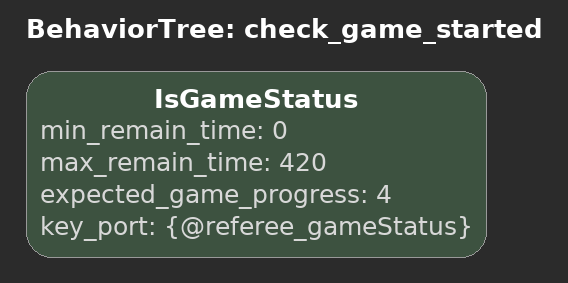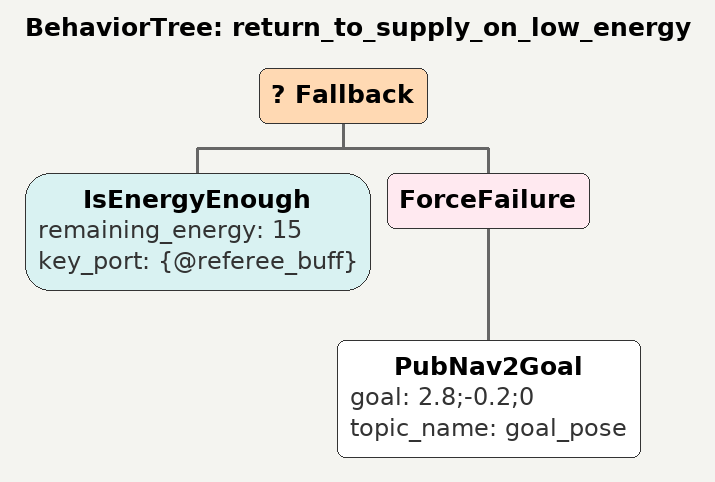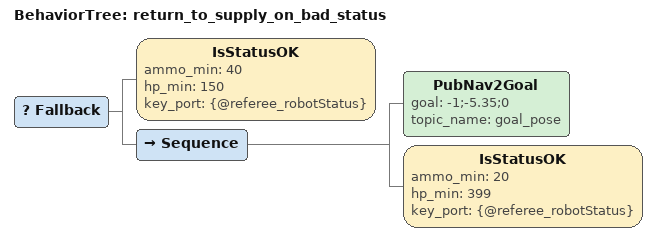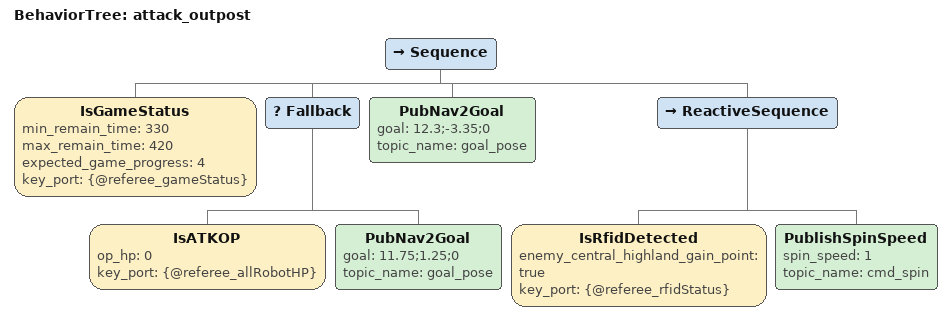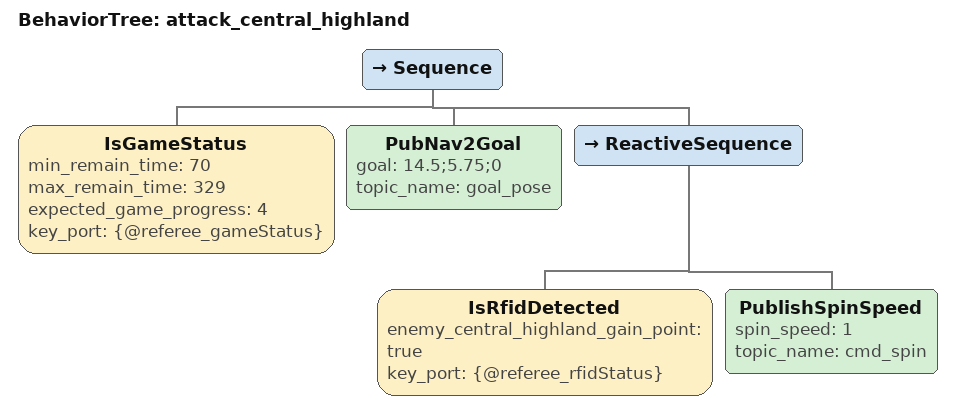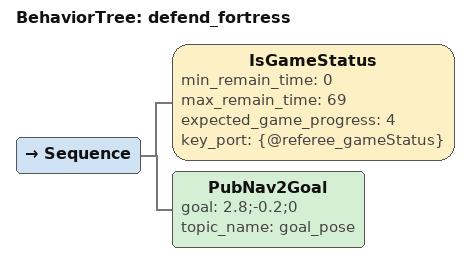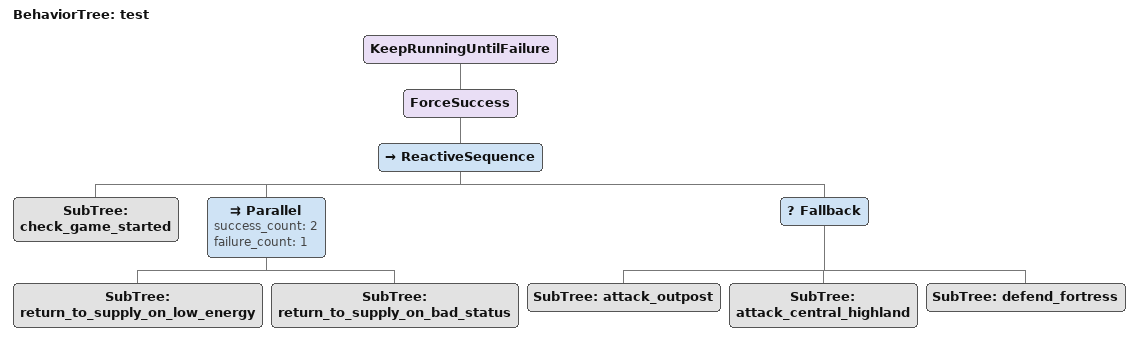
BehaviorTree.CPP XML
<?xml version="1.0" encoding="UTF-8"?>
<root BTCPP_format="4">
  <!-- ========================= 子行为树 ========================= -->
  <!-- 检测比赛是否开始 -->
  <BehaviorTree ID="check_game_started">
    <IsGameStatus min_remain_time="0" max_remain_time="420"
                  expected_game_progress="4" key_port="{@referee_gameStatus}"/>
  </BehaviorTree>

  <!-- 能量不足时返回堡垒 -->
  <BehaviorTree ID="return_to_supply_on_low_energy">
    <Fallback>
      <IsEnergyEnough remaining_energy="15" key_port="{@referee_buff}"/>
        <ForceFailure>
          <PubNav2Goal goal="2.8;-0.2;0" topic_name="goal_pose"/>  <!-- 补给区坐标 -->
        </ForceFailure>
    </Fallback>
  </BehaviorTree>

  <!-- 状态异常时返回补给区 -->
  <BehaviorTree ID="return_to_supply_on_bad_status">
    <Fallback>
      <IsStatusOK ammo_min="40" hp_min="150" key_port="{@referee_robotStatus}"/>
      <Sequence>
          <PubNav2Goal goal="-1;-5.35;0" topic_name="goal_pose"/>  <!-- 补给区坐标 -->
          <IsStatusOK ammo_min="20" hp_min="399" key_port="{@referee_robotStatus}"/>
      </Sequence>
    </Fallback>
  </BehaviorTree>
  <BehaviorTree ID="attack_outpost">
    <Sequence>
      <IsGameStatus min_remain_time="330" max_remain_time="420"
                    expected_game_progress="4" key_port="{@referee_gameStatus}"/>
      <Fallback>
        <IsATKOP op_hp="0" key_port="{@referee_allRobotHP}"/>
        <PubNav2Goal goal="11.75;1.25;0" topic_name="goal_pose"/>
      </Fallback>
      <PubNav2Goal goal="12.3;-3.35;0" topic_name="goal_pose"/>
      <ReactiveSequence>
        <IsRfidDetected enemy_central_highland_gain_point="true" key_port="{@referee_rfidStatus}"/>
        <PublishSpinSpeed spin_speed="1" topic_name="cmd_spin"/>  <!-- 到达后旋转防御 -->
      </ReactiveSequence>
    </Sequence>
  </BehaviorTree>
  <BehaviorTree ID="attack_central_highland">
    <Sequence>
      <IsGameStatus min_remain_time="70" max_remain_time="329"
                    expected_game_progress="4" key_port="{@referee_gameStatus}"/>
      <PubNav2Goal goal="14.5;5.75;0" topic_name="goal_pose"/>
      <ReactiveSequence>
        <IsRfidDetected enemy_central_highland_gain_point="true" key_port="{@referee_rfidStatus}"/>
        <PublishSpinSpeed spin_speed="1" topic_name="cmd_spin"/>  <!-- 到达后旋转防御 -->
      </ReactiveSequence>
    </Sequence>
  </BehaviorTree>
  <!-- 后四分钟策略：返回堡垒 -->
  <BehaviorTree ID="defend_fortress">
    <Sequence>
      <IsGameStatus min_remain_time="0" max_remain_time="69"
                    expected_game_progress="4" key_port="{@referee_gameStatus}"/>
      <PubNav2Goal goal="2.8;-0.2;0" topic_name="goal_pose"/>  <!-- 堡垒坐标 -->
    </Sequence>
  </BehaviorTree>

  <!-- ========================= 主行为树 ========================= -->
  <BehaviorTree ID="test">
    <KeepRunningUntilFailure>
      <ForceSuccess>
        <ReactiveSequence>
          <!-- 1. 检查比赛是否开始 -->
          <SubTree ID="check_game_started"/>
          <!-- 2. 持续监控能量和状态 -->
          <Parallel success_count="2" failure_count="1">
            <SubTree ID="return_to_supply_on_low_energy"/>
            <SubTree ID="return_to_supply_on_bad_status"/>
          </Parallel>
          <!-- 3. 分阶段执行策略 -->
          <Fallback>
            <SubTree ID="attack_outpost"/>
            <SubTree ID="attack_central_highland"/>  <!-- 前三分钟 -->
            <SubTree ID="defend_fortress"/>         <!-- 后四分钟 -->
          </Fallback>
        </ReactiveSequence>
      </ForceSuccess>
    </KeepRunningUntilFailure>
  </BehaviorTree>

</root>
